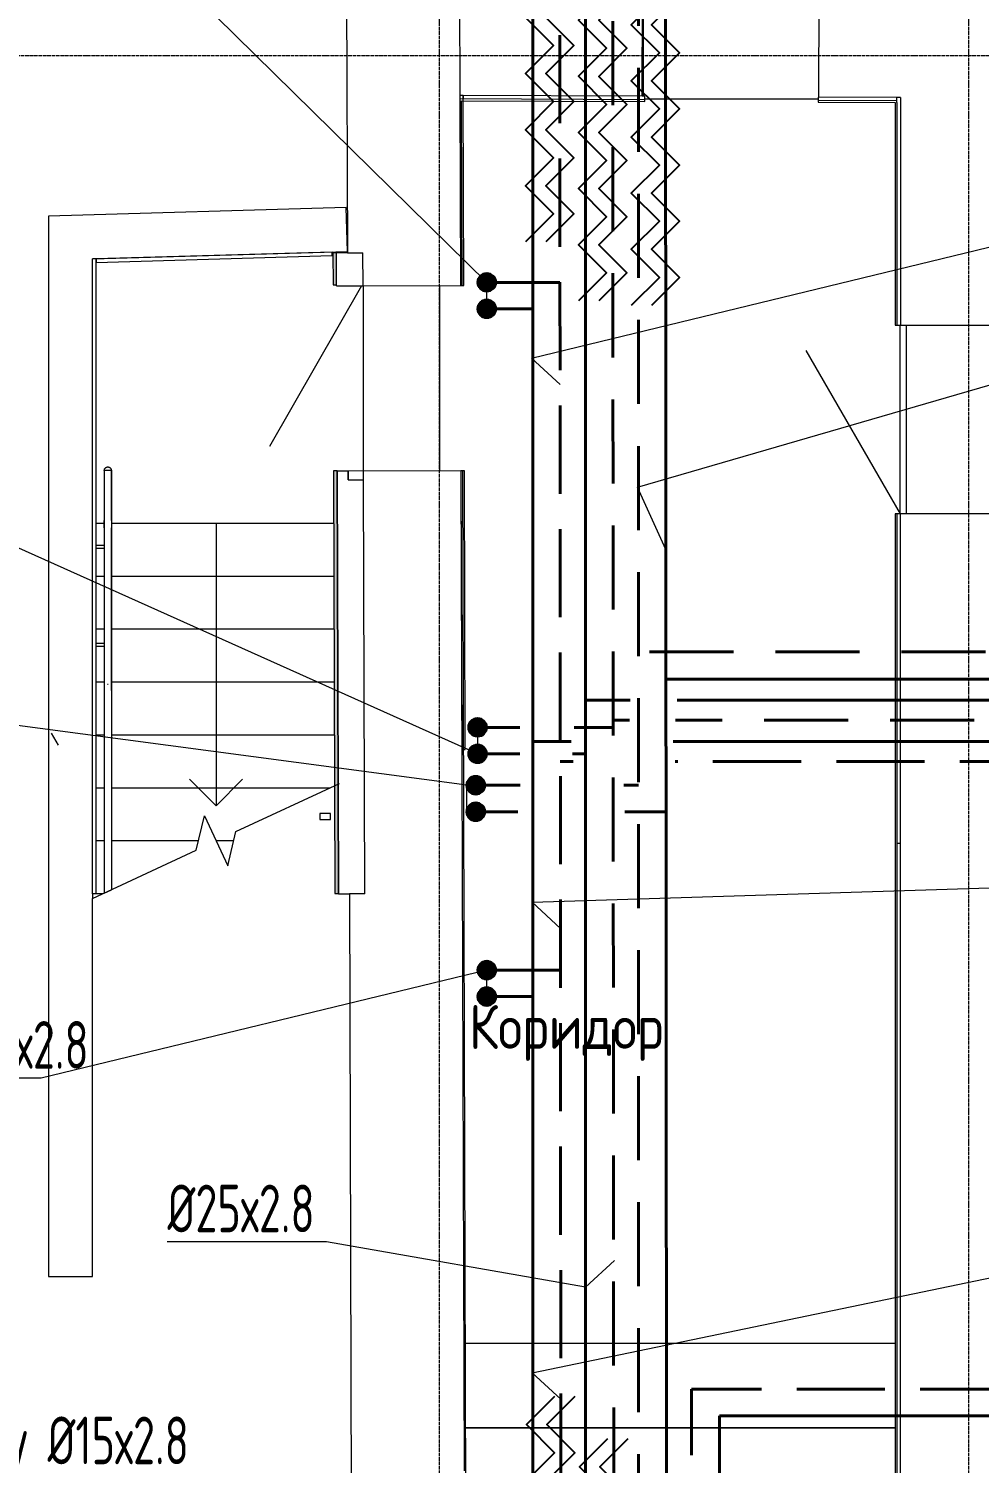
# Model space of a CAD drawing. Header units: millimetres. Extents: x -3929 to 624051, y 52832 to 514950.
# Drawn here: x 216267 to 221658, y 93215 to 101347 of the extents above; entities that cross this region are included whole.
import ezdxf
from ezdxf import colors
from ezdxf.entities.mleader import LeaderData, LeaderLine
from ezdxf.math import Vec2, Vec3

# ---------------------------------------------------------------- set-up
doc = ezdxf.new("R2010")
doc.units = ezdxf.units.MM
for name, pattern in [('ADSK_Линия сетки', [25, 20, -2.5, 0, -2.5]), ('ADSK_Штриховая_ш2 п1', [3, 2, -1]), ('GOST2.303 4', [7, 5, -2, 0]), ('Hidden', [7.14375, 4.7625, -2.38125])]:
    doc.linetypes.add(name, pattern=pattern)
for name, color, linetype, lineweight in [('Аннотация', 7, 'Continuous', 18), ('Двери', 7, 'Continuous', 9), ('Лестницы', 7, 'Continuous', 9), ('Марки помещений', 7, 'Continuous', 20), ('ОВ-ИЗОЛЯЦИЯ', 7, 'Continuous', 25), ('ОВ-ТЕКСТ', 7, 'Continuous', 25), ('Ограждение', 7, 'Continuous', 9), ('Оси', 253, 'Continuous', 9), ('Пандусы', 7, 'Continuous', 18), ('Перекрытие', 7, 'Continuous', 18), ('Стены наружные', 7, 'Continuous', 18), ('Стены несущие', 7, 'Continuous', 30), ('Стены отделка', 7, 'Continuous', 30), ('Стены штриховка', 7, 'Continuous', 9), ('Стрелки вверх', 7, 'Continuous', 18)]:
    doc.layers.add(name, color=color, linetype=linetype, lineweight=lineweight)
doc.layers.add('Линии', color=7, linetype='Continuous', lineweight=9, true_color=0x00a600)
doc.layers.add('стояки', color=7, linetype='Continuous')
doc.layers.add('т21.4', color=142, linetype='Continuous')
for name, color, linetype, true_color in [('т11.1', 1, 'Continuous', 0xff0000), ('т11.3', 7, 'Continuous', 0xb82e00), ('т11.4', 7, 'Continuous', 0xd600d6), ('т11.5', 7, 'Continuous', 0x750000), ('т21.1', 5, 'Continuous', 0x0000ff), ('т21.3', 7, 'Continuous', 0x005c45), ('т21.5', 7, 'Continuous', 0x000061)]:
    doc.layers.add(name, color=color, linetype=linetype, true_color=true_color)
doc.styles.add('GOST Common_2', font='GOST_Common.ttf', dxfattribs={"width": 0.9, "height": 250})
doc.styles.add('СТИЛЬ', font='simplex.shx', dxfattribs={"width": 0.65})

# ---------------------------------------------------------------- blocks, each defined once
blk = doc.blocks.new('подвал')
at = {"layer": 'Ограждение', "lineweight": 5}
h = blk.add_hatch(dxfattribs=at)
h.set_pattern_fill('FP_1', color=8, style=0, pattern_type=2)
h.set_pattern_definition([(45, (363487.05, -345565.62), (-106.066, 106.066), [])])
h.paths.add_polyline_path([(408711.722, -313351.806), (408717.54, -313351.806), (408717.54, -313317.396), (408657.54, -313317.396), (408657.54, -313351.806)])
at = {"layer": 'Стены наружные', "lineweight": 5}
h = blk.add_hatch(color=8, dxfattribs=at)
h.paths.add_polyline_path([(408742.538, -313770.459), (408762.537, -313770.397), (408755.119, -311374.851), (408735.119, -311374.913), (408741.453, -313420.269)])
h.paths.add_polyline_path([(408731.852, -310319.918), (408751.851, -310319.857), (408751.291, -310138.935), (408731.291, -310138.997), (408731.851, -310319.857)])
at = {"layer": 'Аннотация', "color": 8, "lineweight": 5}
blk.add_line((407133.05, -312861.968), (407172.292, -312930.522), dxfattribs=at)
at = {"layer": 'Двери', "color": 8, "lineweight": 5}
for p, q in [((408893.915, -310326.446), (408371.734, -311237.394)), ((411949.327, -311619.67), (411414.327, -310693.023))]:
    blk.add_line(p, q, dxfattribs=at)
at = {"layer": 'Лестницы', "color": 8, "lineweight": 5}
for p, q in [((407434.762, -311673.096), (407387.832, -311673.096)), ((407434.762, -311673.096), (407387.832, -311673.096)), ((408736.042, -311673.096), (407474.762, -311673.096)), ((408736.042, -311673.096), (407474.762, -311673.096)), ((407434.762, -311973.096), (407387.832, -311973.096)), ((407434.762, -311973.096), (407387.832, -311973.096)), ((408736.971, -311973.096), (407474.762, -311973.096)), ((408736.971, -311973.096), (407474.762, -311973.096)), ((407434.762, -312273.096), (407387.832, -312273.096)), ((407434.762, -312273.096), (407387.832, -312273.096)), ((408737.9, -312273.096), (407474.762, -312273.096)), ((408737.9, -312273.096), (407474.762, -312273.096)), ((407434.762, -312573.096), (407387.832, -312573.096)), ((407434.762, -312573.096), (407387.832, -312573.096)), ((408738.829, -312573.096), (407474.762, -312573.096)), ((408738.829, -312573.096), (407474.762, -312573.096)), ((407434.762, -312873.096), (407387.832, -312873.096)), ((407434.762, -312873.096), (407387.832, -312873.096)), ((408739.758, -312873.096), (407474.762, -312873.096)), ((408739.758, -312873.096), (407474.762, -312873.096)), ((408181.659, -313420.269), (408768.908, -313146.429)), ((407434.762, -313173.096), (407387.832, -313173.096)), ((407434.762, -313173.096), (407387.832, -313173.096)), ((408711.722, -313173.096), (407474.762, -313173.096)), ((408711.722, -313173.096), (407474.762, -313173.096)), ((407955.082, -313525.923), (408002.336, -313331.485)), ((408002.336, -313331.485), (408134.404, -313614.706)), ((407434.762, -313473.096), (407387.832, -313473.096)), ((407434.762, -313473.096), (407387.832, -313473.096)), ((407967.92, -313473.096), (407474.762, -313473.096)), ((407967.92, -313473.096), (407474.762, -313473.096)), ((408168.82, -313473.096), (408068.37, -313473.096)), ((408168.82, -313473.096), (408068.37, -313473.096)), ((408134.404, -313614.706), (408181.659, -313420.269)), ((407367.832, -313799.762), (407955.082, -313525.923)), ((407367.832, -313773.096), (407367.832, -313799.762)), ((407425.018, -313773.096), (407367.832, -313773.096)), ((407425.018, -313773.096), (407367.832, -313773.096))]:
    blk.add_line(p, q, dxfattribs=at)
at = {"layer": 'Линии', "color": 8, "lineweight": 5}
blk.add_line((408905.279, -311426.416), (408905.279, -310426.416), dxfattribs=at)
at = {"layer": 'Ограждение', "color": 8, "lineweight": 5}
for p, q in [((407434.762, -311373.096), (407434.762, -311656.132)), ((407474.762, -311373.096), (407434.762, -311373.096)), ((407434.762, -311373.096), (407434.762, -311656.132)), ((407457.098, -311373.096), (407452.425, -311373.096)), ((407474.762, -311656.132), (407474.762, -311373.096)), ((407474.762, -311373.096), (407474.762, -311656.132)), ((407434.762, -311656.132), (407434.762, -311686.558)), ((407434.762, -311686.558), (407434.762, -313768.552)), ((407474.762, -311656.132), (407474.762, -311686.558)), ((407474.762, -311686.558), (407474.762, -313749.9)), ((407434.762, -311698.728), (407434.762, -312619.27)), ((407474.762, -312619.27), (407474.762, -311698.728)), ((407434.762, -311799.165), (407387.832, -311799.165)), ((407387.832, -311814.165), (407434.762, -311814.165)), ((407434.762, -312354.642), (407387.832, -312354.642)), ((407387.832, -312369.642), (407434.762, -312369.642)), ((407456.853, -312586.583), (407452.671, -312586.583)), ((408657.54, -313317.396), (408657.54, -313351.806)), ((408717.54, -313317.396), (408657.54, -313317.396)), ((408657.54, -313351.806), (408717.54, -313351.806)), ((408717.54, -313351.806), (408717.54, -313317.396)), ((407434.762, -313768.552), (407474.762, -313749.9))]:
    blk.add_line(p, q, dxfattribs=at)
at = {"layer": 'Ограждение', "color": 8, "lineweight": 5, "flags": 128}
for points in [[(407434.762, -311373.096), (407434.778, -311372.296), (407434.826, -311371.497), (407434.906, -311370.702), (407435.017, -311369.909), (407435.161, -311369.122), (407435.335, -311368.342), (407435.541, -311367.569), (407435.777, -311366.804), (407436.044, -311366.05), (407436.341, -311365.307), (407436.667, -311364.577), (407437.022, -311363.86), (407437.406, -311363.158), (407437.817, -311362.472), (407438.255, -311361.803), (407438.72, -311361.152), (407439.211, -311360.52), (407439.726, -311359.908), (407440.265, -311359.317), (407440.828, -311358.749), (407441.413, -311358.203), (407442.019, -311357.681), (407442.646, -311357.184), (407443.292, -311356.712), (407443.956, -311356.266), (407444.638, -311355.848), (407445.335, -311355.457), (407446.048, -311355.094), (407446.775, -311354.76), (407447.515, -311354.455), (407448.266, -311354.18), (407449.028, -311353.935), (407449.798, -311353.721), (407450.577, -311353.538), (407451.363, -311353.387), (407452.154, -311353.267), (407452.949, -311353.178), (407453.747, -311353.122), (407454.546, -311353.097), (407454.762, -311353.096)], [(407454.762, -311353.096), (407455.562, -311353.112), (407456.36, -311353.16), (407457.156, -311353.24), (407457.948, -311353.351), (407458.735, -311353.494), (407459.516, -311353.669), (407460.289, -311353.875), (407461.053, -311354.111), (407461.807, -311354.378), (407462.55, -311354.675), (407463.281, -311355.001), (407463.998, -311355.356), (407464.7, -311355.739), (407465.386, -311356.151), (407466.055, -311356.589), (407466.706, -311357.054), (407467.338, -311357.544), (407467.95, -311358.06), (407468.54, -311358.599), (407469.109, -311359.162), (407469.655, -311359.747), (407470.177, -311360.353), (407470.674, -311360.979), (407471.146, -311361.625), (407471.591, -311362.29), (407472.01, -311362.971), (407472.401, -311363.669), (407472.764, -311364.382), (407473.098, -311365.109), (407473.403, -311365.849), (407473.678, -311366.6), (407473.922, -311367.361), (407474.136, -311368.132), (407474.319, -311368.911), (407474.471, -311369.696), (407474.591, -311370.487), (407474.68, -311371.282), (407474.736, -311372.08), (407474.761, -311372.88), (407474.762, -311373.096)], [(407434.762, -311698.728), (407434.762, -311696.473), (407434.762, -311694.153), (407434.762, -311691.772), (407434.762, -311689.334), (407434.762, -311686.843), (407434.762, -311684.303), (407434.762, -311681.718), (407434.762, -311679.092), (407434.762, -311676.429), (407434.762, -311673.734), (407434.762, -311671.011), (407434.762, -311668.264), (407434.762, -311665.497), (407434.762, -311662.715), (407434.762, -311659.923), (407434.762, -311657.125), (407434.762, -311656.132)], [(407474.762, -311656.132), (407474.762, -311658.931), (407474.762, -311661.726), (407474.762, -311664.511), (407474.762, -311667.284), (407474.762, -311670.038), (407474.762, -311672.771), (407474.762, -311675.476), (407474.762, -311678.151), (407474.762, -311680.791), (407474.762, -311683.391), (407474.762, -311685.947), (407474.762, -311688.456), (407474.762, -311690.913), (407474.762, -311693.315), (407474.762, -311695.657), (407474.762, -311697.935), (407474.762, -311698.728)]]:
    blk.add_lwpolyline(points, dxfattribs=at)
at = {"layer": 'Оси', "color": 8, "linetype": 'ADSK_Линия сетки', "lineweight": 5}
for p, q in [((409336.62, -349917.118), (409336.62, -301342.622)), ((412336.62, -349917.118), (412336.62, -301342.622)), ((353372.326, -309020.621), (419602.055, -309020.621))]:
    blk.add_line(p, q, dxfattribs=at)
at = {"layer": 'Пандусы', "color": 8, "lineweight": 5}
for p, q in [((409482.476, -316318.992), (411919.327, -316318.992)), ((409483.963, -316798.992), (411919.327, -316798.992))]:
    blk.add_line(p, q, dxfattribs=at)
at = {"layer": 'Перекрытие', "color": 8, "lineweight": 5}
for p, q in [((410492.71, -309251.601), (410492.71, -308681.595)), ((411483.434, -309267.981), (410500.544, -309267.981)), ((408905.279, -311376.416), (408905.279, -310326.41)), ((409336.62, -310325.075), (409336.62, -311375.08)), ((411947.195, -311619.67), (411947.195, -310549.67)), ((411984.655, -311619.67), (411984.655, -310549.67)), ((411919.327, -316798.992), (409483.963, -316798.992))]:
    blk.add_line(p, q, dxfattribs=at)
at = {"layer": 'Стены несущие', "color": 8, "lineweight": 5}
for p, q in [((408788.243, -302036.816), (408813.334, -310138.743)), ((410484.728, -309251.564), (410487.329, -308681.57)), ((411487.319, -308686.134), (411484.717, -309256.128)), ((410484.728, -309251.564), (409450.575, -309246.844)), ((409450.575, -309246.844), (409453.913, -310324.711)), ((409450.575, -309246.844), (409453.913, -310324.711)), ((411949.327, -309258.249), (411484.717, -309256.128)), ((411949.327, -309258.249), (411949.327, -310549.67)), ((408806.124, -309882.471), (407117.832, -309931.044)), ((408813.314, -310132.367), (408806.124, -309882.471)), ((407117.832, -309931.044), (407117.832, -315941.328)), ((407367.832, -310173.955), (408813.314, -310132.367)), ((408813.334, -310138.743), (408901.29, -310138.471)), ((408901.873, -310326.421), (408901.29, -310138.471)), ((407367.832, -313773.096), (407367.832, -310173.955)), ((408901.873, -310326.421), (409453.913, -310324.711)), ((408901.873, -310326.421), (408901.873, -310326.421)), ((411949.327, -310549.67), (412459.327, -310549.67)), ((409457.164, -311374.706), (408817.167, -311376.688)), ((408817.167, -311376.688), (408817.319, -311425.688)), ((408817.319, -311425.688), (408817.167, -311376.688)), ((408817.319, -311425.688), (408905.276, -311425.416)), ((408905.276, -311425.416), (408905.276, -311425.416)), ((408912.545, -313772.651), (408905.276, -311425.416)), ((409457.164, -311374.706), (409474.72, -317043.529)), ((409457.316, -311423.706), (409462.059, -312955.136)), ((412459.327, -311619.67), (411949.327, -311619.67)), ((411949.327, -319063.67), (411949.327, -311619.67)), ((407367.832, -315941.328), (407367.832, -313799.762)), ((408912.545, -313772.651), (408824.588, -313772.923)), ((408824.588, -313772.923), (408838.735, -318341.069)), ((407117.832, -315941.328), (407367.832, -315941.328))]:
    blk.add_line(p, q, dxfattribs=at)
at = {"layer": 'Стены отделка', "color": 8, "lineweight": 5}
for p, q in [((409470.575, -309246.782), (409450.575, -309246.844)), ((409470.59, -309246.936), (409470.499, -309266.935)), ((409473.913, -310324.649), (409470.575, -309246.782)), ((410500.527, -309271.636), (409450.637, -309266.845)), ((409463.913, -310324.68), (409460.668, -309276.891)), ((409460.668, -309276.891), (410500.481, -309281.636)), ((410500.618, -309251.637), (410484.728, -309251.564)), ((410500.481, -309281.636), (410500.527, -309271.636)), ((410500.527, -309271.636), (410500.618, -309251.637)), ((411483.397, -309276.122), (411483.351, -309286.122)), ((411483.351, -309286.122), (411919.327, -309288.112)), ((411483.488, -309256.123), (411483.397, -309276.122)), ((411929.327, -309278.158), (411483.397, -309276.122)), ((411484.717, -309256.128), (411483.488, -309256.123)), ((411919.327, -309288.112), (411919.327, -310549.67)), ((411929.236, -309278.157), (411929.327, -309258.157)), ((411949.327, -309258.249), (411929.327, -309258.249)), ((411929.327, -309288.158), (411929.327, -309258.249)), ((408727.277, -310135.418), (407387.832, -310173.955)), ((408727.853, -310155.41), (408727.277, -310135.418)), ((408813.334, -310138.743), (408731.291, -310138.997)), ((408731.291, -310138.997), (408731.852, -310319.918)), ((408751.873, -310326.886), (408751.291, -310138.935)), ((407387.832, -310173.955), (407367.832, -310173.955)), ((407387.832, -313773.096), (407387.832, -310173.955)), ((407387.832, -310173.955), (407388.407, -310193.947)), ((407388.407, -310193.947), (408727.853, -310155.41)), ((408731.852, -310319.918), (408751.851, -310319.857)), ((408751.873, -310326.886), (408901.873, -310326.421)), ((409453.913, -310324.711), (409473.913, -310324.649)), ((411919.327, -310549.67), (411949.327, -310549.67)), ((408755.119, -311374.851), (408735.119, -311374.913)), ((408735.119, -311374.913), (408742.538, -313770.459)), ((408762.537, -313770.397), (408755.119, -311374.851)), ((408817.167, -311376.688), (408755.125, -311376.881)), ((408755.125, -311376.881), (408762.546, -313773.115)), ((408817.319, -311425.688), (408817.319, -311425.688)), ((409477.164, -311374.644), (409457.164, -311374.706)), ((409457.164, -311374.706), (409457.316, -311423.706)), ((409485.587, -317323.514), (409467.164, -311374.675)), ((409482.059, -312955.074), (409477.164, -311374.644)), ((411949.327, -311619.67), (411919.327, -311619.67)), ((411919.327, -311619.67), (411919.327, -319083.67)), ((409462.059, -312955.136), (409482.059, -312955.074)), ((411949.327, -313487.97), (411929.327, -313487.97)), ((411929.327, -313487.97), (411929.327, -319073.67)), ((408742.538, -313770.459), (408762.537, -313770.397)), ((408762.546, -313773.115), (408824.588, -313772.923))]:
    blk.add_line(p, q, dxfattribs=at)
at = {"layer": 'Стены штриховка', "color": 8, "lineweight": 5}
for p, q in [((409448.809, -308676.83), (409450.575, -309246.844)), ((411929.327, -309288.158), (411929.327, -310549.67)), ((411929.327, -311619.67), (411929.327, -313487.97))]:
    blk.add_line(p, q, dxfattribs=at)
at = {"layer": 'Стрелки вверх', "color": 8, "lineweight": 5}
for p, q in [((408068.37, -311673.096), (408068.37, -311973.096)), ((408068.37, -311973.096), (408068.37, -312273.096)), ((408068.37, -312273.096), (408068.37, -312573.096)), ((408068.37, -312573.096), (408068.37, -312873.096)), ((408068.37, -312873.096), (408068.37, -313173.096)), ((408068.37, -313273.096), (407918.37, -313123.096)), ((408068.37, -313273.096), (408218.37, -313123.096)), ((408068.37, -313173.096), (408068.37, -313273.096))]:
    blk.add_line(p, q, dxfattribs=at)
at = {"layer": 'Марки помещений', "color": 8, "lineweight": 5, "style": 'GOST Common_2', "width": 0.9}
blk.add_text('Коридор', height=250, dxfattribs=at).set_placement((409503.271, -314651.618))

msp = doc.modelspace()

# ---------------------------------------------------------------- hatches: boundary and pattern name
at = {"layer": 'т11.1', "lineweight": 40}
h = msp.add_hatch(color=256, dxfattribs=at)
h.dxf.hatch_style = 1
h.paths.add_polyline_path([(218862.724, 97236.359, 1), (218762.724, 97236.359, 1)])
at = {"layer": 'т11.3', "lineweight": 40}
h = msp.add_hatch(color=256, dxfattribs=at)
h.dxf.hatch_style = 1
h.paths.add_polyline_path([(218752.018, 96908.03, 1), (218852.018, 96908.03, 1)])
at = {"layer": 'т11.4', "lineweight": 40}
h = msp.add_hatch(color=256, dxfattribs=at)
h.dxf.hatch_style = 1
h.paths.add_polyline_path([(218814.372, 99758.736, 1), (218914.372, 99758.736, 1)])
h = msp.add_hatch(color=256, dxfattribs=at)
h.dxf.hatch_style = 1
h.paths.add_polyline_path([(218814.372, 95860.217, 1), (218914.372, 95860.217, 1)])
at = {"layer": 'т21.1', "linetype": 'ADSK_Штриховая_ш2 п1', "lineweight": 40, "ltscale": 50}
h = msp.add_hatch(color=256, dxfattribs=at)
h.dxf.hatch_style = 1
h.paths.add_polyline_path([(218862.724, 97386.359, 1), (218762.724, 97386.359, 1)])
at = {"layer": 'т21.3', "lineweight": 40, "ltscale": 50}
h = msp.add_hatch(color=256, dxfattribs=at)
h.dxf.hatch_style = 1
h.paths.add_polyline_path([(218752.018, 97058.03, 1), (218852.018, 97058.03, 1)])
at = {"layer": 'т21.4', "lineweight": 40, "ltscale": 50}
h = msp.add_hatch(color=256, dxfattribs=at)
h.dxf.hatch_style = 1
h.paths.add_polyline_path([(218814.372, 99908.736, 1), (218914.372, 99908.736, 1)])
h = msp.add_hatch(color=256, dxfattribs=at)
h.dxf.hatch_style = 1
h.paths.add_polyline_path([(218814.372, 96010.217, 1), (218914.372, 96010.217, 1)])

# ---------------------------------------------------------------- linework, layer by layer
at = {"layer": 'ОВ-ИЗОЛЯЦИЯ', "color": 7, "linetype": 'ByBlock'}
for points in [[(219243.317, 101887.737), (219084.218, 101728.638), (219243.317, 101569.539), (219084.218, 101410.44), (219243.317, 101251.341), (219084.218, 101092.242), (219243.317, 100933.143), (219084.218, 100774.044), (219243.317, 100614.945), (219084.218, 100455.846), (219243.317, 100296.747), (219084.218, 100137.648)], [(219358.258, 101887.589), (219199.159, 101728.49), (219358.258, 101569.391), (219199.159, 101410.292), (219358.258, 101251.193), (219199.159, 101092.093), (219358.258, 100932.994), (219199.159, 100773.895), (219358.258, 100614.796), (219199.159, 100455.697), (219358.258, 100296.598), (219199.159, 100137.499)], [(219543.55, 101553.818), (219384.451, 101394.719), (219543.55, 101235.62), (219384.451, 101076.521), (219543.55, 100917.422), (219384.451, 100758.323), (219543.55, 100599.224), (219384.451, 100440.125), (219543.55, 100281.026), (219384.451, 100121.927), (219543.55, 99962.828), (219384.451, 99803.729)], [(219658.491, 101553.669), (219499.392, 101394.57), (219658.491, 101235.471), (219499.392, 101076.372), (219658.491, 100917.273), (219499.392, 100758.174), (219658.491, 100599.075), (219499.392, 100439.976), (219658.491, 100280.877), (219499.392, 100121.778), (219658.491, 99962.679), (219499.392, 99803.58)], [(219843.568, 101528.117), (219684.469, 101369.018), (219843.568, 101209.919), (219684.469, 101050.82), (219843.568, 100891.721), (219684.469, 100732.622), (219843.568, 100573.523), (219684.469, 100414.424), (219843.568, 100255.325), (219684.469, 100096.226), (219843.568, 99937.127), (219684.469, 99778.027)], [(219958.509, 101527.968), (219799.41, 101368.869), (219958.509, 101209.77), (219799.41, 101050.671), (219958.509, 100891.572), (219799.41, 100732.473), (219958.509, 100573.374), (219799.41, 100414.275), (219958.509, 100255.176), (219799.41, 100096.077), (219958.509, 99936.978), (219799.41, 99777.879)], [(219249.108, 93593.33), (219090.009, 93434.231), (219249.108, 93275.132), (219090.009, 93116.033), (219249.108, 92956.934), (219090.009, 92797.835), (219249.108, 92638.736), (219090.009, 92479.637), (219249.108, 92320.538), (219090.009, 92161.439), (219249.108, 92002.34), (219090.009, 91843.241)], [(219364.049, 93593.182), (219204.95, 93434.082), (219364.049, 93274.983), (219204.95, 93115.884), (219364.049, 92956.785), (219204.95, 92797.686), (219364.049, 92638.587), (219204.95, 92479.488), (219364.049, 92320.389), (219204.95, 92161.29), (219364.049, 92002.191), (219204.95, 91843.092)], [(219549.276, 93353.627), (219390.177, 93194.528), (219549.276, 93035.429), (219390.177, 92876.33), (219549.276, 92717.231), (219390.177, 92558.132), (219549.276, 92399.033), (219390.177, 92239.934), (219549.276, 92080.835), (219390.177, 91921.736), (219549.276, 91762.637), (219390.177, 91603.538)], [(219664.216, 93353.479), (219505.117, 93194.38), (219664.216, 93035.281), (219505.117, 92876.182), (219664.216, 92717.082), (219505.117, 92557.983), (219664.216, 92398.884), (219505.117, 92239.785), (219664.216, 92080.686), (219505.117, 91921.587), (219664.216, 91762.488), (219505.117, 91603.389)]]:
    msp.add_lwpolyline(points, dxfattribs=at)
at = {"layer": 'т11.1', "lineweight": 40}
for p, q in [((219425.312, 85760.498), (219425.312, 106826.231)), ((219678.416, 97539.81), (219425.312, 97539.81)), ((227343.14, 97539.81), (219943.794, 97539.81)), ((218812.724, 97236.359), (219052.41, 97236.359)), ((219351.437, 97236.359), (219425.312, 97236.359))]:
    msp.add_line(p, q, dxfattribs=at)
msp.add_circle((218812.724, 97236.359), 50, dxfattribs=at)
at = {"layer": 'т11.3', "lineweight": 40}
for p, q in [((219889.392, 86510.498), (219875.521, 106376.231)), ((227408.105, 97664.2), (219881.608, 97658.944)), ((218802.018, 96908.03), (219041.632, 96908.03)), ((219647.771, 96908.03), (219882.132, 96908.03))]:
    msp.add_line(p, q, dxfattribs=at)
msp.add_circle((218802.018, 96908.03), 50, dxfattribs=at)
at = {"layer": 'т11.4', "lineweight": 40}
for p, q in [((219125.312, 86660.498), (219125.312, 106226.231)), ((218864.372, 99758.736), (219125.312, 99758.736)), ((219343.355, 97305.513), (219125.312, 97305.513)), ((226791.064, 97305.513), (219922.554, 97305.513)), ((218864.372, 95860.217), (219125.312, 95860.217))]:
    msp.add_line(p, q, dxfattribs=at)
for centre in [(218864.372, 99758.736), (218864.372, 95860.217)]:
    msp.add_circle(centre, 50, dxfattribs=at)
at = {"layer": 'т11.5', "lineweight": 40}
for p in [(227423.104, 93484.161), (220188.973, 87110.498)]:
    msp.add_line(p, (220184.522, 93484.161), dxfattribs=at)
at = {"layer": 'т21.1', "linetype": 'Hidden', "lineweight": 40, "ltscale": 100}
for p, q in [((219589.81, 85910.498), (219575.312, 106676.231)), ((219673.342, 97426.625), (219575.312, 97426.625)), ((227343.14, 97426.625), (219935.341, 97426.625)), ((218812.724, 97386.359), (219052.41, 97386.359)), ((219359.518, 97386.359), (219575.312, 97386.359))]:
    msp.add_line(p, q, dxfattribs=at)
at = {"layer": 'т21.1', "lineweight": 40, "ltscale": 50}
msp.add_circle((218812.724, 97386.359), 50, dxfattribs=at)
at = {"layer": 'т21.3', "linetype": 'Hidden', "lineweight": 40, "ltscale": 100}
for p, q in [((219725.312, 86360.498), (219725.312, 106526.231)), ((227408.105, 97814.2), (219725.312, 97814.2)), ((218802.018, 97058.03), (219055.102, 97058.03)), ((219642.386, 97058.03), (219725.312, 97058.03))]:
    msp.add_line(p, q, dxfattribs=at)
at = {"layer": 'т21.3', "lineweight": 40, "ltscale": 50}
msp.add_circle((218802.018, 97058.03), 50, dxfattribs=at)
at = {"layer": 'т21.4', "linetype": 'GOST2.303 4', "lineweight": 40, "ltscale": 100}
for p, q in [((219289.182, 86810.498), (219275.731, 106076.231)), ((218864.372, 99908.736), (219280.037, 99908.736)), ((219354.133, 97192.125), (219281.934, 97192.123)), ((226947.685, 97192.318), (219933.331, 97192.139)), ((218864.372, 96010.217), (219280.037, 96010.217))]:
    msp.add_line(p, q, dxfattribs=at)
at = {"layer": 'т21.4', "lineweight": 40, "ltscale": 50}
for centre in [(218864.372, 99908.736), (218864.372, 96010.217)]:
    msp.add_circle(centre, 50, dxfattribs=at)
at = {"layer": 'т21.5', "linetype": 'GOST2.303 4', "lineweight": 40, "ltscale": 100}
for p in [(227423.104, 93634.161), (220025.312, 86960.498)]:
    msp.add_line(p, (220025.312, 93634.161), dxfattribs=at)

# ---------------------------------------------------------------- block references
at = {"layer": 'стояки', "color": 5, "lineweight": 40}
msp.add_blockref('подвал', (-190738.98, 410215.433), dxfattribs=at)

# ---------------------------------------------------------------- leaders
at = {"layer": 'ОВ-ТЕКСТ', "color": 7}
ml = msp.add_multileader_mtext('Standard', dxfattribs=at)
ml.set_content('\\A1;Подъем к прибору %%C15х2.8 ', color=7, style='СТИЛЬ')
ml.set_leader_properties(color=7, lineweight=18)
ml.build(insert=Vec2(0, 0))
ml.multileader.update_dxf_attribs({"text_left_attachment_type": 6, "text_right_attachment_type": 6, "dogleg_length": 0.36, "arrow_head_size": 0.126})
ctx = ml.context
ctx.base_point, ctx.char_height, ctx.arrow_head_size, ctx.landing_gap_size, ctx.plane_origin = Vec3(214431.537, 101832.732), 270, 0.126, 0.063, Vec3(244031.598, 89279.629)
ctx.left_attachment, ctx.right_attachment, ctx.text_align_type = 6, 6, 1
notes = []
notes.append((ctx, [(1, (1, 1, 0), (216905.629, 101832.732), (-1, 0), 0.252, [(1, [(218864.372, 99758.736), (218864.372, 99908.736)], 0, [])])]))
ctx.mtext.insert, ctx.mtext.width, ctx.mtext.defined_height, ctx.mtext.alignment, ctx.mtext.flow_direction = Vec3(215668.457, 102156.732), 2900.40337, 1165.442, 2, 5
ml = msp.add_multileader_mtext('Standard', dxfattribs=at)
ml.set_content('\\A1;%%C15х2.8', color=7, style='СТИЛЬ')
ml.set_leader_properties(color=7, lineweight=18)
ml.build(insert=Vec2(0, 0))
ml.multileader.update_dxf_attribs({"text_left_attachment_type": 6, "text_right_attachment_type": 6, "dogleg_length": 0.36, "arrow_head_size": 0.126})
ctx = ml.context
ctx.base_point, ctx.char_height, ctx.arrow_head_size, ctx.landing_gap_size, ctx.plane_origin = Vec3(222055.391, 100191.613), 270, 0.126, 0.063, Vec3(223299.279, 99442.567)
ctx.left_attachment, ctx.right_attachment, ctx.text_align_type = 6, 6, 1
notes.append((ctx, [(0, (1, 1, 0), (222055.139, 100191.613), (1, 0), 0.252, [(1, [(219280.442, 99328.73), (219119.125, 99478.73)], 0, [])])]))
ctx.mtext.insert, ctx.mtext.width, ctx.mtext.alignment, ctx.mtext.flow_direction = Vec3(222523.454, 100515.613), 1404.14984, 2, 5
ml = msp.add_multileader_mtext('Standard', dxfattribs=at)
ml.set_content('\\A1;%%C15х2.8', color=7, style='СТИЛЬ')
ml.set_leader_properties(color=7, lineweight=18)
ml.build(insert=Vec2(0, 0))
ml.multileader.update_dxf_attribs({"text_left_attachment_type": 6, "text_right_attachment_type": 6, "dogleg_length": 0.36, "arrow_head_size": 0.126})
ctx = ml.context
ctx.base_point, ctx.char_height, ctx.arrow_head_size, ctx.landing_gap_size, ctx.plane_origin = Vec3(222076.597, 99431.123), 270, 0.126, 0.063, Vec3(223899.931, 98508.556)
ctx.left_attachment, ctx.right_attachment, ctx.text_align_type = 6, 6, 1
notes.append((ctx, [(0, (1, 1, 0), (222076.345, 99431.123), (1, 0), 0.252, [(1, [(219881.094, 98394.719), (219719.777, 98747.691)], 0, [])])]))
ctx.mtext.insert, ctx.mtext.width, ctx.mtext.alignment, ctx.mtext.flow_direction = Vec3(222544.66, 99755.123), 1404.14984, 2, 5
ml = msp.add_multileader_mtext('Standard', dxfattribs=at)
ml.set_content('\\A1;Ст. 12^J%%C15х2.8 ', color=7, style='СТИЛЬ')
ml.set_leader_properties(color=7, lineweight=18)
ml.build(insert=Vec2(0, 0))
ml.multileader.update_dxf_attribs({"text_left_attachment_type": 6, "text_right_attachment_type": 6, "dogleg_length": 0.36, "arrow_head_size": 0.126})
ctx = ml.context
ctx.base_point, ctx.char_height, ctx.arrow_head_size, ctx.landing_gap_size, ctx.plane_origin = Vec3(215202.209, 98434.604), 270, 0.126, 0.063, Vec3(221329.161, 94404)
ctx.left_attachment, ctx.right_attachment, ctx.text_align_type = 6, 6, 1
notes.append((ctx, [(1, (1, 1, 0), (216138.587, 98434.604), (-1, 0), 0.252, [(0, [(218812.724, 97386.359), (218812.724, 97236.359)], 0, [])])]))
ctx.mtext.insert, ctx.mtext.width, ctx.mtext.alignment, ctx.mtext.flow_direction = Vec3(215670.272, 98758.604), 1404.14984, 2, 5
ml = msp.add_multileader_mtext('Standard', dxfattribs=at)
ml.set_content('\\A1;Подъем на третий этаж %%C15х2.8 ', color=7, style='СТИЛЬ')
ml.set_leader_properties(color=7, lineweight=18)
ml.build(insert=Vec2(0, 0))
ml.multileader.update_dxf_attribs({"text_left_attachment_type": 6, "text_right_attachment_type": 6, "dogleg_length": 0.36, "arrow_head_size": 0.126})
ctx = ml.context
ctx.base_point, ctx.char_height, ctx.arrow_head_size, ctx.landing_gap_size, ctx.plane_origin = Vec3(213102.976, 97452.131), 270, 0.126, 0.063, Vec3(243919.245, 86428.924)
ctx.left_attachment, ctx.right_attachment, ctx.text_align_type = 6, 6, 1
notes.append((ctx, [(1, (1, 1, 0), (215785.997, 97452.131), (-1, 0), 0.252, [(1, [(218752.018, 96908.03), (218752.018, 97058.03)], 0, [])])]))
ctx.mtext.insert, ctx.mtext.width, ctx.mtext.defined_height, ctx.mtext.alignment, ctx.mtext.flow_direction = Vec3(214444.361, 97776.131), 2900.40337, 1165.442, 2, 5
ml = msp.add_multileader_mtext('Standard', dxfattribs=at)
ml.set_content('\\A1;%%C15х2.8', color=7, style='СТИЛЬ')
ml.set_leader_properties(color=7, lineweight=18)
ml.build(insert=Vec2(0, 0))
ml.multileader.update_dxf_attribs({"text_left_attachment_type": 6, "text_right_attachment_type": 6, "dogleg_length": 0.36, "arrow_head_size": 0.126})
ctx = ml.context
ctx.base_point, ctx.char_height, ctx.arrow_head_size, ctx.landing_gap_size, ctx.plane_origin = Vec3(222181.846, 96491.981), 270, 0.126, 0.063, Vec3(223301.432, 96359.786)
ctx.left_attachment, ctx.right_attachment, ctx.text_align_type = 6, 6, 1
notes.append((ctx, [(0, (1, 1, 0), (222181.594, 96491.981), (1, 0), 0.252, [(1, [(219282.594, 96245.948), (219121.277, 96395.948)], 0, [])])]))
ctx.mtext.insert, ctx.mtext.width, ctx.mtext.alignment, ctx.mtext.flow_direction = Vec3(222649.909, 96815.981), 1404.14984, 2, 5
ml = msp.add_multileader_mtext('Standard', dxfattribs=at)
ml.set_content('\\A1;Подъем к прибору %%C15х2.8 ', color=7, style='СТИЛЬ')
ml.set_leader_properties(color=7, lineweight=18)
ml.build(insert=Vec2(0, 0))
ml.multileader.update_dxf_attribs({"text_left_attachment_type": 6, "text_right_attachment_type": 6, "dogleg_length": 0.36, "arrow_head_size": 0.126})
ctx = ml.context
ctx.base_point, ctx.char_height, ctx.arrow_head_size, ctx.landing_gap_size, ctx.plane_origin = Vec3(213863.375, 95397.553), 270, 0.126, 0.063, Vec3(244031.598, 85381.11)
ctx.left_attachment, ctx.right_attachment, ctx.text_align_type = 6, 6, 1
notes.append((ctx, [(1, (1, 1, 0), (216337.467, 95397.553), (-1, 0), 0.252, [(1, [(218864.372, 95860.217), (218864.372, 96010.217)], 0, [])])]))
ctx.mtext.insert, ctx.mtext.width, ctx.mtext.defined_height, ctx.mtext.alignment, ctx.mtext.flow_direction = Vec3(215100.295, 95721.553), 2900.40337, 1165.442, 2, 5
ml = msp.add_multileader_mtext('Standard', dxfattribs=at)
ml.set_content('\\A1;%%C25х2.8', color=7, style='СТИЛЬ')
ml.set_leader_properties(color=7, lineweight=18)
ml.build(insert=Vec2(0, 0))
ml.multileader.update_dxf_attribs({"text_left_attachment_type": 6, "text_right_attachment_type": 6, "dogleg_length": 0.36, "arrow_head_size": 0.126})
ctx = ml.context
ctx.base_point, ctx.char_height, ctx.arrow_head_size, ctx.landing_gap_size, ctx.plane_origin = Vec3(216986.829, 94470.328), 270, 0.126, 0.063, Vec3(219981.024, 93855.497)
ctx.left_attachment, ctx.right_attachment, ctx.text_align_type = 6, 6, 1
notes.append((ctx, [(1, (1, 1, 0), (217956.635, 94470.328), (-1, 0), 0.252, [(0, [(219589.501, 94364.505), (219425.312, 94213.957)], 0, [])])]))
ctx.mtext.insert, ctx.mtext.width, ctx.mtext.alignment, ctx.mtext.flow_direction = Vec3(217471.606, 94794.328), 1404.14984, 2, 5
ml = msp.add_multileader_mtext('Standard', dxfattribs=at)
ml.set_content('\\A1;%%C20х2.8', color=7, style='СТИЛЬ')
ml.set_leader_properties(color=7, lineweight=18)
ml.build(insert=Vec2(0, 0))
ml.multileader.update_dxf_attribs({"text_left_attachment_type": 6, "text_right_attachment_type": 6, "dogleg_length": 0.36, "arrow_head_size": 0.126})
ctx = ml.context
ctx.base_point, ctx.char_height, ctx.arrow_head_size, ctx.landing_gap_size, ctx.plane_origin = Vec3(222183.709, 94363.59), 270, 0.126, 0.063, Vec3(223303.295, 93691.471)
ctx.left_attachment, ctx.right_attachment, ctx.text_align_type = 6, 6, 1
notes.append((ctx, [(0, (1, 1, 0), (222183.457, 94363.59), (1, 0), 0.252, [(1, [(219284.457, 93577.634), (219123.14, 93727.634)], 0, [])])]))
ctx.mtext.insert, ctx.mtext.width, ctx.mtext.alignment, ctx.mtext.flow_direction = Vec3(222668.486, 94687.59), 1404.14984, 2, 5
ml = msp.add_multileader_mtext('Standard', dxfattribs=at)
ml.set_content('\\A1;Подъем к прибору %%C15х2.8 ', color=7, style='СТИЛЬ')
ml.set_leader_properties(color=7, lineweight=18)
ml.build(insert=Vec2(0, 0))
ml.multileader.update_dxf_attribs({"text_left_attachment_type": 6, "text_right_attachment_type": 6, "dogleg_length": 0.36, "arrow_head_size": 0.126})
ctx = ml.context
ctx.base_point, ctx.char_height, ctx.arrow_head_size, ctx.landing_gap_size, ctx.plane_origin = Vec3(214431.537, 93155.521), 270, 0.126, 0.063, Vec3(244031.598, 81189.987)
ctx.left_attachment, ctx.right_attachment, ctx.text_align_type = 6, 6, 1
notes.append((ctx, [(1, (1, 1, 0), (216905.629, 93155.521), (-1, 0), 0.252, [(1, [(218864.372, 91669.094), (218864.372, 91819.094)], 0, [])])]))
ctx.mtext.insert, ctx.mtext.width, ctx.mtext.defined_height, ctx.mtext.alignment, ctx.mtext.flow_direction = Vec3(215668.457, 93479.521), 2900.40337, 1165.442, 2, 5
for ctx, leaders in notes:
    for number, flags, end, landing, length, lines in leaders:
        leader = LeaderData()
        leader.index, (leader.has_last_leader_line, leader.has_dogleg_vector, leader.attachment_direction) = number, flags
        leader.last_leader_point, leader.dogleg_vector, leader.dogleg_length = Vec3(end), Vec3(landing), length
        for number, points, colour, breaks in lines:
            line = LeaderLine()
            line.index, line.vertices, line.color, line.breaks = number, Vec3.list(points), colors.encode_raw_color(colour), breaks
            leader.lines.append(line)
        ctx.leaders.append(leader)

doc.saveas('drawing.dxf')
